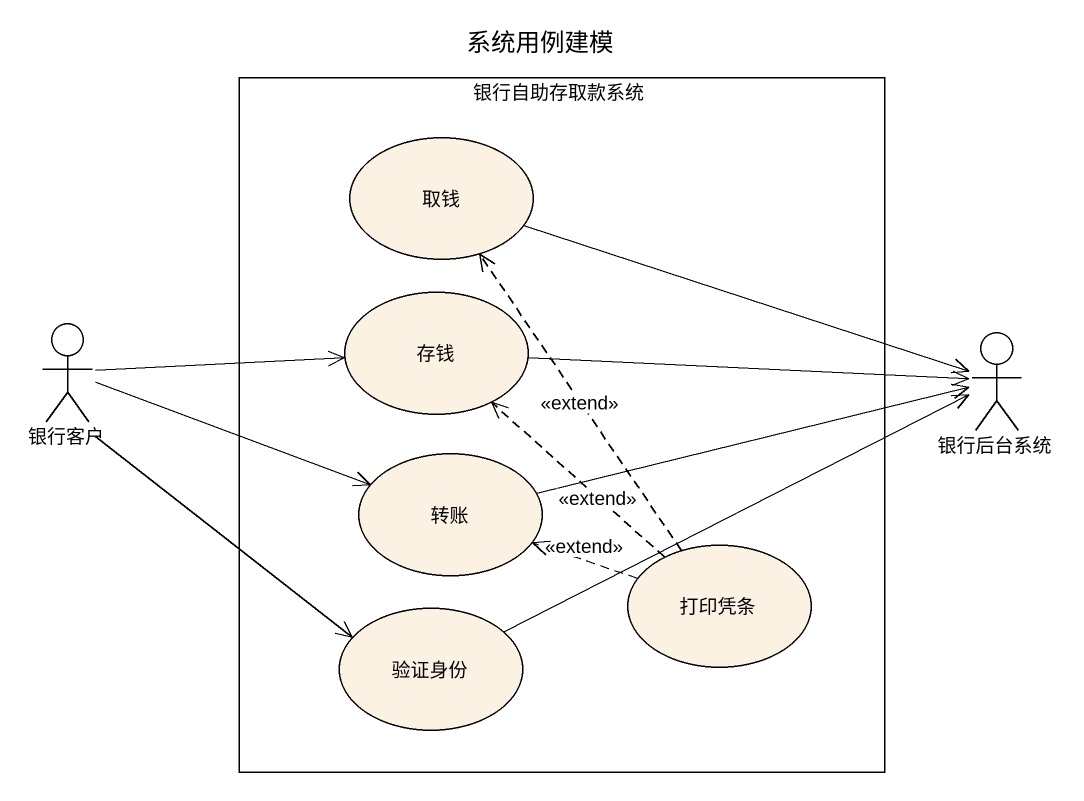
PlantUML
@startuml
title 系统用例建模
rectangle 银行自助存取款系统 {
  usecase 取钱
  usecase 存钱
  usecase 转账
  usecase 打印凭条
  usecase 验证身份
}
actor 银行客户
actor 银行后台系统
取钱 -right-> 银行后台系统
银行客户 -right-> 存钱
银行客户 -right-> 转账
银行客户 --> 验证身份
存钱 -right-> 银行后台系统
转账 -right-> 银行后台系统
打印凭条 .up.> 取钱 : <<extend>>
打印凭条 .up.> 存钱 : <<extend>>
打印凭条 .left.> 转账 : <<extend>>
验证身份 -right-> 银行后台系统
@enduml
